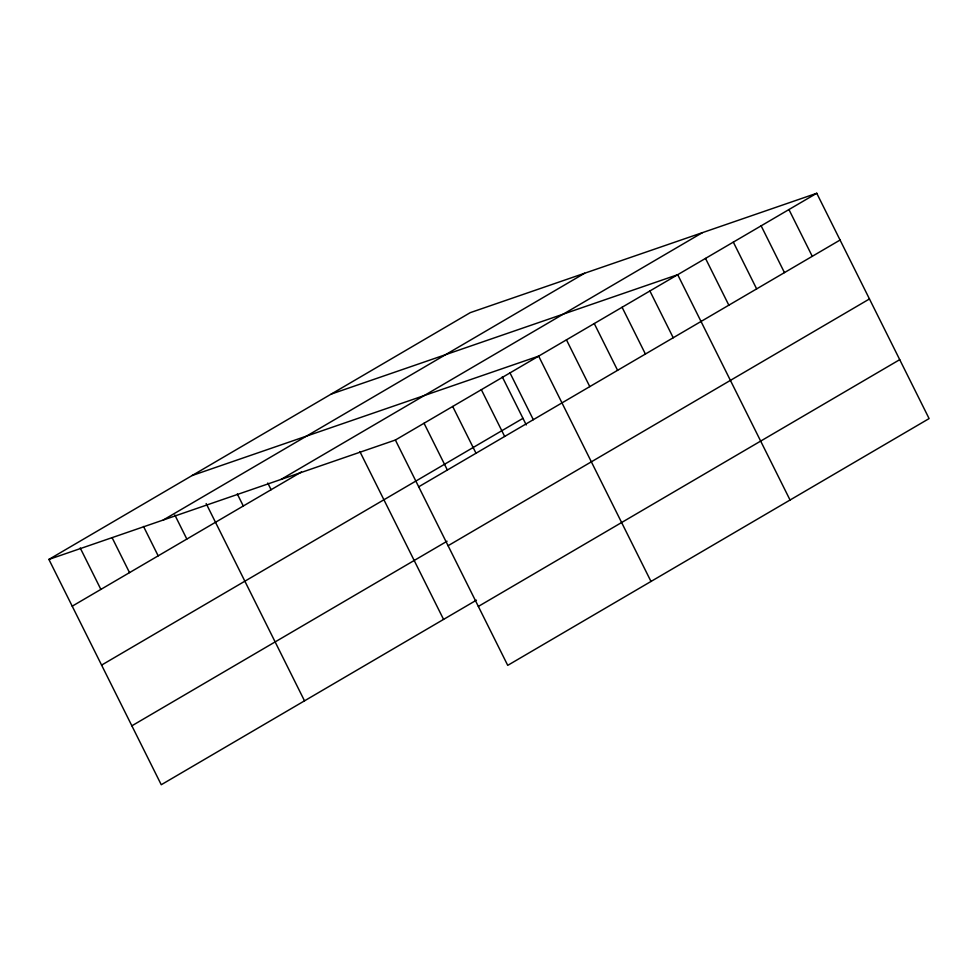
<?xml version="1.0" encoding="UTF-8"?>
<svg xmlns="http://www.w3.org/2000/svg" width="978" height="978" viewBox="0 0 978 978"><rect width="100%" height="100%" fill="white"/><g stroke="black" fill="none" stroke-linecap="round" stroke-linejoin="round"><path stroke-width="1.47" d="M48.9 559.416L470.271 312.642L816.752 193.265L929.1 418.584L507.729 665.358L395.381 440.027L48.9 559.416L161.248 784.735L476.433 600.162M163.24 520.015L584.612 273.253M281.041 479.428L702.412 232.654M72.225 606.177L301.444 471.946M395.381 440.027L816.752 193.265M101.602 665.101L522.973 418.339M418.706 486.799L840.078 240.038M131.871 725.81L447.056 541.237M448.083 545.724L869.454 298.962M478.352 606.433L899.723 359.659M331.224 394.073L677.705 274.696L790.053 500.027M192.165 475.516L538.658 356.126L650.993 581.458M788.94 209.549L812.266 256.322M761.141 225.832L784.454 272.605M733.329 242.116L756.642 288.889M705.517 258.412L728.83 305.185M649.893 290.979L673.219 337.752M622.081 307.263L645.407 354.036M594.269 323.559L617.595 370.332M566.458 339.843L589.783 386.616M510.003 372.911L533.316 419.684M502.264 376.823L526.262 424.941M481.347 389.684L504.66 436.457M452.692 406.469L476.017 453.242M424.036 423.254L447.362 470.015M359.88 451.567L443.56 619.404M267.776 483.022L271.102 489.709M237.299 493.963L243.29 505.993M206.162 503.572L304.513 700.835M174.842 515.003L186.835 539.061M143.522 526.445L158.179 555.846M112.201 537.876L129.524 572.619M80.22 547.973L100.868 589.404"/></g></svg>
